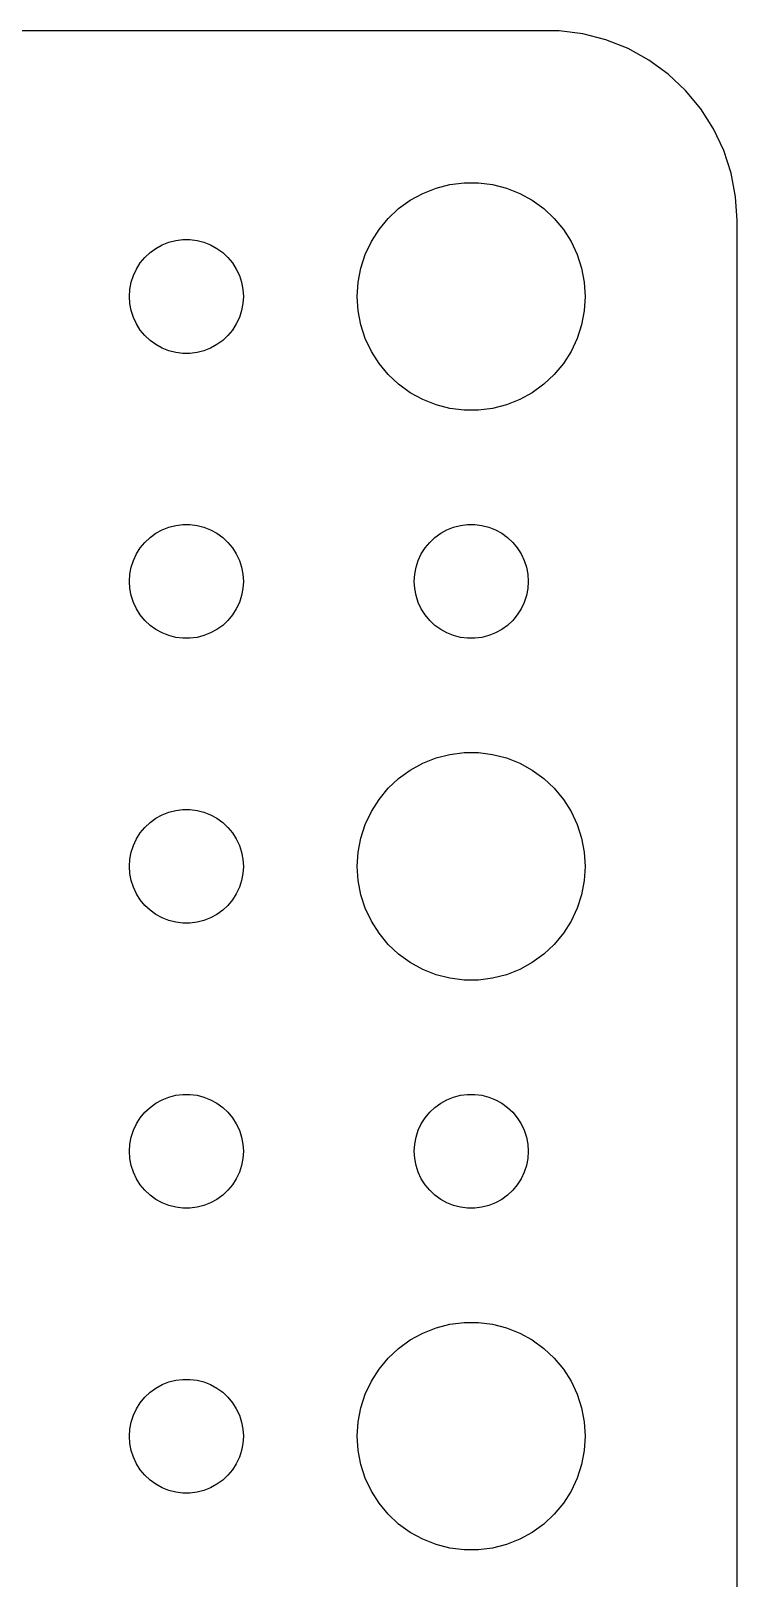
# Model space of a CAD drawing. Header units: metres. Extents: x -37 to 37, y 383 to 793.
# Drawn here: x 18.41 to 37, y 584.27 to 624.99 of the extents above; entities that cross this region are included whole.
import ezdxf

# ---------------------------------------------------------------- set-up
doc = ezdxf.new("R2010")
doc.units = ezdxf.units.M

msp = doc.modelspace()

# ---------------------------------------------------------------- linework, layer by layer
for p, q in [((32.3139, 624.99), (-32.3139, 624.99)), ((32.9369, 624.911), (32.3139, 624.99)), ((33.5451, 624.755), (32.9369, 624.911)), ((34.1289, 624.524), (33.5451, 624.755)), ((34.6791, 624.222), (34.1289, 624.524)), ((35.1871, 623.853), (34.6791, 624.222)), ((35.6448, 623.423), (35.1871, 623.853)), ((36.0451, 622.939), (35.6448, 623.423)), ((36.3815, 622.409), (36.0451, 622.939)), ((36.6489, 621.841), (36.3815, 622.409)), ((36.8429, 621.243), (36.6489, 621.841)), ((36.9606, 620.627), (36.8429, 621.243)), ((28.3925, 620.533), (28.7227, 620.714)), ((28.7227, 620.714), (29.0729, 620.853)), ((29.0729, 620.853), (29.4379, 620.947)), ((29.4379, 620.947), (29.8116, 620.994)), ((29.8116, 620.994), (30.1884, 620.994)), ((30.1884, 620.994), (30.5621, 620.947)), ((30.5621, 620.947), (30.927, 620.853)), ((30.927, 620.853), (31.2773, 620.714)), ((31.2773, 620.714), (31.6075, 620.533)), ((27.8131, 620.054), (28.0877, 620.312)), ((28.0877, 620.312), (28.3925, 620.533)), ((31.6075, 620.533), (31.9123, 620.312)), ((31.9123, 620.312), (32.1869, 620.054)), ((37, 620), (36.9606, 620.627)), ((27.5729, 619.763), (27.8131, 620.054)), ((32.1869, 620.054), (32.427, 619.763)), ((37, 556), (37, 620)), ((21.8613, 619.357), (22.0365, 619.427)), ((22.0365, 619.427), (22.2189, 619.473)), ((22.2189, 619.473), (22.4058, 619.497)), ((22.4058, 619.497), (22.5942, 619.497)), ((22.5942, 619.497), (22.7811, 619.473)), ((22.7811, 619.473), (22.9635, 619.427)), ((22.9635, 619.427), (23.1387, 619.357)), ((27.2107, 619.104), (27.3711, 619.445)), ((27.3711, 619.445), (27.5729, 619.763)), ((32.427, 619.763), (32.6289, 619.445)), ((32.6289, 619.445), (32.7893, 619.104)), ((21.2865, 618.882), (21.4065, 619.027)), ((21.4065, 619.027), (21.5439, 619.156)), ((21.5439, 619.156), (21.6963, 619.266)), ((21.6963, 619.266), (21.8613, 619.357)), ((23.1387, 619.357), (23.3037, 619.266)), ((23.3037, 619.266), (23.4561, 619.156)), ((23.4561, 619.156), (23.5934, 619.027)), ((23.5934, 619.027), (23.7135, 618.882)), ((27.0942, 618.746), (27.2107, 619.104)), ((32.7893, 619.104), (32.9057, 618.746)), ((21.1053, 618.552), (21.1855, 618.723)), ((21.1855, 618.723), (21.2865, 618.882)), ((23.7135, 618.882), (23.8145, 618.723)), ((23.8145, 618.723), (23.8947, 618.552)), ((27.0237, 618.376), (27.0942, 618.746)), ((32.9057, 618.746), (32.9763, 618.376)), ((21, 618), (21.0118, 618.188)), ((21.0118, 618.188), (21.0471, 618.373)), ((21.0471, 618.373), (21.1053, 618.552)), ((23.8947, 618.552), (23.9529, 618.373)), ((23.9529, 618.373), (23.9882, 618.188)), ((23.9882, 618.188), (24, 618)), ((27, 618), (27.0237, 618.376)), ((32.9763, 618.376), (33, 618)), ((21.0118, 617.812), (21, 618)), ((21.0471, 617.627), (21.0118, 617.812)), ((23.9882, 617.812), (23.9529, 617.627)), ((24, 618), (23.9882, 617.812)), ((27.0237, 617.624), (27, 618)), ((33, 618), (32.9763, 617.624)), ((21.1053, 617.448), (21.0471, 617.627)), ((21.1855, 617.277), (21.1053, 617.448)), ((23.8947, 617.448), (23.8145, 617.277)), ((23.9529, 617.627), (23.8947, 617.448)), ((27.0942, 617.254), (27.0237, 617.624)), ((32.9763, 617.624), (32.9057, 617.254)), ((21.2865, 617.118), (21.1855, 617.277)), ((21.4065, 616.973), (21.2865, 617.118)), ((21.5439, 616.844), (21.4065, 616.973)), ((23.5934, 616.973), (23.4561, 616.844)), ((23.7135, 617.118), (23.5934, 616.973)), ((23.8145, 617.277), (23.7135, 617.118)), ((27.2107, 616.896), (27.0942, 617.254)), ((32.9057, 617.254), (32.7893, 616.896)), ((21.6963, 616.734), (21.5439, 616.844)), ((21.8613, 616.643), (21.6963, 616.734)), ((22.0365, 616.573), (21.8613, 616.643)), ((22.2189, 616.527), (22.0365, 616.573)), ((22.9635, 616.573), (22.7811, 616.527)), ((23.1387, 616.643), (22.9635, 616.573)), ((23.3037, 616.734), (23.1387, 616.643)), ((23.4561, 616.844), (23.3037, 616.734)), ((27.3711, 616.555), (27.2107, 616.896)), ((32.7893, 616.896), (32.6289, 616.555)), ((22.4058, 616.503), (22.2189, 616.527)), ((22.5942, 616.503), (22.4058, 616.503)), ((22.7811, 616.527), (22.5942, 616.503)), ((27.5729, 616.237), (27.3711, 616.555)), ((27.8131, 615.946), (27.5729, 616.237)), ((32.427, 616.237), (32.1869, 615.946)), ((32.6289, 616.555), (32.427, 616.237)), ((28.0877, 615.688), (27.8131, 615.946)), ((32.1869, 615.946), (31.9123, 615.688)), ((28.3925, 615.467), (28.0877, 615.688)), ((28.7227, 615.286), (28.3925, 615.467)), ((31.6075, 615.467), (31.2773, 615.286)), ((31.9123, 615.688), (31.6075, 615.467)), ((29.0729, 615.147), (28.7227, 615.286)), ((29.4379, 615.053), (29.0729, 615.147)), ((29.8116, 615.006), (29.4379, 615.053)), ((30.1884, 615.006), (29.8116, 615.006)), ((30.5621, 615.053), (30.1884, 615.006)), ((30.927, 615.147), (30.5621, 615.053)), ((31.2773, 615.286), (30.927, 615.147)), ((21.5439, 611.656), (21.6963, 611.766)), ((21.6963, 611.766), (21.8613, 611.857)), ((21.8613, 611.857), (22.0365, 611.927)), ((22.0365, 611.927), (22.2189, 611.973)), ((22.2189, 611.973), (22.4058, 611.997)), ((22.4058, 611.997), (22.5942, 611.997)), ((22.5942, 611.997), (22.7811, 611.973)), ((22.7811, 611.973), (22.9635, 611.927)), ((22.9635, 611.927), (23.1387, 611.857)), ((23.1387, 611.857), (23.3037, 611.766)), ((23.3037, 611.766), (23.4561, 611.656)), ((29.0439, 611.656), (29.1963, 611.766)), ((29.1963, 611.766), (29.3613, 611.857)), ((29.3613, 611.857), (29.5365, 611.927)), ((29.5365, 611.927), (29.7189, 611.973)), ((29.7189, 611.973), (29.9058, 611.997)), ((29.9058, 611.997), (30.0942, 611.997)), ((30.0942, 611.997), (30.2811, 611.973)), ((30.2811, 611.973), (30.4635, 611.927)), ((30.4635, 611.927), (30.6387, 611.857)), ((30.6387, 611.857), (30.8037, 611.766)), ((30.8037, 611.766), (30.9561, 611.656)), ((21.1855, 611.223), (21.2865, 611.382)), ((21.2865, 611.382), (21.4065, 611.527)), ((21.4065, 611.527), (21.5439, 611.656)), ((23.4561, 611.656), (23.5934, 611.527)), ((23.5934, 611.527), (23.7135, 611.382)), ((23.7135, 611.382), (23.8145, 611.223)), ((28.6855, 611.223), (28.7865, 611.382)), ((28.7865, 611.382), (28.9065, 611.527)), ((28.9065, 611.527), (29.0439, 611.656)), ((30.9561, 611.656), (31.0934, 611.527)), ((31.0934, 611.527), (31.2135, 611.382)), ((31.2135, 611.382), (31.3145, 611.223)), ((21.0118, 610.688), (21.0471, 610.873)), ((21.0471, 610.873), (21.1053, 611.052)), ((21.1053, 611.052), (21.1855, 611.223)), ((23.8145, 611.223), (23.8947, 611.052)), ((23.8947, 611.052), (23.9529, 610.873)), ((23.9529, 610.873), (23.9882, 610.688)), ((28.5118, 610.688), (28.5471, 610.873)), ((28.5471, 610.873), (28.6053, 611.052)), ((28.6053, 611.052), (28.6855, 611.223)), ((31.3145, 611.223), (31.3947, 611.052)), ((31.3947, 611.052), (31.4529, 610.873)), ((31.4529, 610.873), (31.4882, 610.688)), ((21, 610.5), (21.0118, 610.688)), ((21.0118, 610.312), (21, 610.5)), ((23.9882, 610.688), (24, 610.5)), ((24, 610.5), (23.9882, 610.312)), ((28.5, 610.5), (28.5118, 610.688)), ((28.5118, 610.312), (28.5, 610.5)), ((31.4882, 610.688), (31.5, 610.5)), ((31.5, 610.5), (31.4882, 610.312)), ((21.0471, 610.127), (21.0118, 610.312)), ((21.1053, 609.948), (21.0471, 610.127)), ((23.9529, 610.127), (23.8947, 609.948)), ((23.9882, 610.312), (23.9529, 610.127)), ((28.5471, 610.127), (28.5118, 610.312)), ((28.6053, 609.948), (28.5471, 610.127)), ((31.4529, 610.127), (31.3947, 609.948)), ((31.4882, 610.312), (31.4529, 610.127)), ((21.1855, 609.777), (21.1053, 609.948)), ((21.2865, 609.618), (21.1855, 609.777)), ((23.8145, 609.777), (23.7135, 609.618)), ((23.8947, 609.948), (23.8145, 609.777)), ((28.6855, 609.777), (28.6053, 609.948)), ((28.7865, 609.618), (28.6855, 609.777)), ((31.3145, 609.777), (31.2135, 609.618)), ((31.3947, 609.948), (31.3145, 609.777)), ((21.4065, 609.473), (21.2865, 609.618)), ((21.5439, 609.344), (21.4065, 609.473)), ((21.6963, 609.234), (21.5439, 609.344)), ((21.8613, 609.143), (21.6963, 609.234)), ((23.3037, 609.234), (23.1387, 609.143)), ((23.4561, 609.344), (23.3037, 609.234)), ((23.5934, 609.473), (23.4561, 609.344)), ((23.7135, 609.618), (23.5934, 609.473)), ((28.9065, 609.473), (28.7865, 609.618)), ((29.0439, 609.344), (28.9065, 609.473)), ((29.1963, 609.234), (29.0439, 609.344)), ((29.3613, 609.143), (29.1963, 609.234)), ((30.8037, 609.234), (30.6387, 609.143)), ((30.9561, 609.344), (30.8037, 609.234)), ((31.0934, 609.473), (30.9561, 609.344)), ((31.2135, 609.618), (31.0934, 609.473)), ((22.0365, 609.073), (21.8613, 609.143)), ((22.2189, 609.027), (22.0365, 609.073)), ((22.4058, 609.003), (22.2189, 609.027)), ((22.5942, 609.003), (22.4058, 609.003)), ((22.7811, 609.027), (22.5942, 609.003)), ((22.9635, 609.073), (22.7811, 609.027)), ((23.1387, 609.143), (22.9635, 609.073)), ((29.5365, 609.073), (29.3613, 609.143)), ((29.7189, 609.027), (29.5365, 609.073)), ((29.9058, 609.003), (29.7189, 609.027)), ((30.0942, 609.003), (29.9058, 609.003)), ((30.2811, 609.027), (30.0942, 609.003)), ((30.4635, 609.073), (30.2811, 609.027)), ((30.6387, 609.143), (30.4635, 609.073)), ((29.4379, 605.947), (29.8116, 605.994)), ((29.8116, 605.994), (30.1884, 605.994)), ((30.1884, 605.994), (30.5621, 605.947)), ((28.3925, 605.533), (28.7227, 605.714)), ((28.7227, 605.714), (29.0729, 605.853)), ((29.0729, 605.853), (29.4379, 605.947)), ((30.5621, 605.947), (30.927, 605.853)), ((30.927, 605.853), (31.2773, 605.714)), ((31.2773, 605.714), (31.6075, 605.533)), ((27.8131, 605.054), (28.0877, 605.312)), ((28.0877, 605.312), (28.3925, 605.533)), ((31.6075, 605.533), (31.9123, 605.312)), ((31.9123, 605.312), (32.1869, 605.054)), ((27.3711, 604.445), (27.5729, 604.763)), ((27.5729, 604.763), (27.8131, 605.054)), ((32.1869, 605.054), (32.427, 604.763)), ((32.427, 604.763), (32.6289, 604.445)), ((21.6963, 604.266), (21.8613, 604.357)), ((21.8613, 604.357), (22.0365, 604.427)), ((22.0365, 604.427), (22.2189, 604.473)), ((22.2189, 604.473), (22.4058, 604.497)), ((22.4058, 604.497), (22.5942, 604.497)), ((22.5942, 604.497), (22.7811, 604.473)), ((22.7811, 604.473), (22.9635, 604.427)), ((22.9635, 604.427), (23.1387, 604.357)), ((23.1387, 604.357), (23.3037, 604.266)), ((27.2107, 604.104), (27.3711, 604.445)), ((32.6289, 604.445), (32.7893, 604.104)), ((21.2865, 603.882), (21.4065, 604.027)), ((21.4065, 604.027), (21.5439, 604.156)), ((21.5439, 604.156), (21.6963, 604.266)), ((23.3037, 604.266), (23.4561, 604.156)), ((23.4561, 604.156), (23.5934, 604.027)), ((23.5934, 604.027), (23.7135, 603.882)), ((27.0942, 603.746), (27.2107, 604.104)), ((32.7893, 604.104), (32.9057, 603.746)), ((21.0471, 603.373), (21.1053, 603.552)), ((21.1053, 603.552), (21.1855, 603.723)), ((21.1855, 603.723), (21.2865, 603.882)), ((23.7135, 603.882), (23.8145, 603.723)), ((23.8145, 603.723), (23.8947, 603.552)), ((23.8947, 603.552), (23.9529, 603.373)), ((27.0237, 603.376), (27.0942, 603.746)), ((32.9057, 603.746), (32.9763, 603.376)), ((21, 603), (21.0118, 603.188)), ((21.0118, 603.188), (21.0471, 603.373)), ((23.9529, 603.373), (23.9882, 603.188)), ((23.9882, 603.188), (24, 603)), ((27, 603), (27.0237, 603.376)), ((32.9763, 603.376), (33, 603)), ((21.0118, 602.812), (21, 603)), ((21.0471, 602.627), (21.0118, 602.812)), ((23.9882, 602.812), (23.9529, 602.627)), ((24, 603), (23.9882, 602.812)), ((27.0237, 602.624), (27, 603)), ((33, 603), (32.9763, 602.624)), ((21.1053, 602.448), (21.0471, 602.627)), ((21.1855, 602.277), (21.1053, 602.448)), ((23.8947, 602.448), (23.8145, 602.277)), ((23.9529, 602.627), (23.8947, 602.448)), ((27.0942, 602.254), (27.0237, 602.624)), ((32.9763, 602.624), (32.9057, 602.254)), ((21.2865, 602.118), (21.1855, 602.277)), ((21.4065, 601.973), (21.2865, 602.118)), ((21.5439, 601.844), (21.4065, 601.973)), ((23.5934, 601.973), (23.4561, 601.844)), ((23.7135, 602.118), (23.5934, 601.973)), ((23.8145, 602.277), (23.7135, 602.118)), ((27.2107, 601.896), (27.0942, 602.254)), ((32.9057, 602.254), (32.7893, 601.896)), ((21.6963, 601.734), (21.5439, 601.844)), ((21.8613, 601.643), (21.6963, 601.734)), ((22.0365, 601.573), (21.8613, 601.643)), ((22.2189, 601.527), (22.0365, 601.573)), ((22.4058, 601.503), (22.2189, 601.527)), ((22.5942, 601.503), (22.4058, 601.503)), ((22.7811, 601.527), (22.5942, 601.503)), ((22.9635, 601.573), (22.7811, 601.527)), ((23.1387, 601.643), (22.9635, 601.573)), ((23.3037, 601.734), (23.1387, 601.643)), ((23.4561, 601.844), (23.3037, 601.734)), ((27.3711, 601.555), (27.2107, 601.896)), ((27.5729, 601.237), (27.3711, 601.555)), ((32.6289, 601.555), (32.427, 601.237)), ((32.7893, 601.896), (32.6289, 601.555)), ((27.8131, 600.946), (27.5729, 601.237)), ((32.427, 601.237), (32.1869, 600.946)), ((28.0877, 600.688), (27.8131, 600.946)), ((28.3925, 600.467), (28.0877, 600.688)), ((31.9123, 600.688), (31.6075, 600.467)), ((32.1869, 600.946), (31.9123, 600.688)), ((28.7227, 600.286), (28.3925, 600.467)), ((29.0729, 600.147), (28.7227, 600.286)), ((31.2773, 600.286), (30.927, 600.147)), ((31.6075, 600.467), (31.2773, 600.286)), ((29.4379, 600.053), (29.0729, 600.147)), ((29.8116, 600.006), (29.4379, 600.053)), ((30.1884, 600.006), (29.8116, 600.006)), ((30.5621, 600.053), (30.1884, 600.006)), ((30.927, 600.147), (30.5621, 600.053)), ((21.4065, 596.527), (21.5439, 596.656)), ((21.5439, 596.656), (21.6963, 596.766)), ((21.6963, 596.766), (21.8613, 596.857)), ((21.8613, 596.857), (22.0365, 596.927)), ((22.0365, 596.927), (22.2189, 596.973)), ((22.2189, 596.973), (22.4058, 596.997)), ((22.4058, 596.997), (22.5942, 596.997)), ((22.5942, 596.997), (22.7811, 596.973)), ((22.7811, 596.973), (22.9635, 596.927)), ((22.9635, 596.927), (23.1387, 596.857)), ((23.1387, 596.857), (23.3037, 596.766)), ((23.3037, 596.766), (23.4561, 596.656)), ((23.4561, 596.656), (23.5934, 596.527)), ((28.9065, 596.527), (29.0439, 596.656)), ((29.0439, 596.656), (29.1963, 596.766)), ((29.1963, 596.766), (29.3613, 596.857)), ((29.3613, 596.857), (29.5365, 596.927)), ((29.5365, 596.927), (29.7189, 596.973)), ((29.7189, 596.973), (29.9058, 596.997)), ((29.9058, 596.997), (30.0942, 596.997)), ((30.0942, 596.997), (30.2811, 596.973)), ((30.2811, 596.973), (30.4635, 596.927)), ((30.4635, 596.927), (30.6387, 596.857)), ((30.6387, 596.857), (30.8037, 596.766)), ((30.8037, 596.766), (30.9561, 596.656)), ((30.9561, 596.656), (31.0934, 596.527)), ((21.1053, 596.052), (21.1855, 596.223)), ((21.1855, 596.223), (21.2865, 596.382)), ((21.2865, 596.382), (21.4065, 596.527)), ((23.5934, 596.527), (23.7135, 596.382)), ((23.7135, 596.382), (23.8145, 596.223)), ((23.8145, 596.223), (23.8947, 596.052)), ((28.6053, 596.052), (28.6855, 596.223)), ((28.6855, 596.223), (28.7865, 596.382)), ((28.7865, 596.382), (28.9065, 596.527)), ((31.0934, 596.527), (31.2135, 596.382)), ((31.2135, 596.382), (31.3145, 596.223)), ((31.3145, 596.223), (31.3947, 596.052)), ((21.0118, 595.688), (21.0471, 595.873)), ((21.0471, 595.873), (21.1053, 596.052)), ((23.8947, 596.052), (23.9529, 595.873)), ((23.9529, 595.873), (23.9882, 595.688)), ((28.5118, 595.688), (28.5471, 595.873)), ((28.5471, 595.873), (28.6053, 596.052)), ((31.3947, 596.052), (31.4529, 595.873)), ((31.4529, 595.873), (31.4882, 595.688)), ((21, 595.5), (21.0118, 595.688)), ((21.0118, 595.312), (21, 595.5)), ((23.9882, 595.688), (24, 595.5)), ((24, 595.5), (23.9882, 595.312)), ((28.5, 595.5), (28.5118, 595.688)), ((28.5118, 595.312), (28.5, 595.5)), ((31.4882, 595.688), (31.5, 595.5)), ((31.5, 595.5), (31.4882, 595.312)), ((21.0471, 595.127), (21.0118, 595.312)), ((21.1053, 594.948), (21.0471, 595.127)), ((23.9529, 595.127), (23.8947, 594.948)), ((23.9882, 595.312), (23.9529, 595.127)), ((28.5471, 595.127), (28.5118, 595.312)), ((28.6053, 594.948), (28.5471, 595.127)), ((31.4529, 595.127), (31.3947, 594.948)), ((31.4882, 595.312), (31.4529, 595.127)), ((21.1855, 594.777), (21.1053, 594.948)), ((21.2865, 594.618), (21.1855, 594.777)), ((21.4065, 594.473), (21.2865, 594.618)), ((23.7135, 594.618), (23.5934, 594.473)), ((23.8145, 594.777), (23.7135, 594.618)), ((23.8947, 594.948), (23.8145, 594.777)), ((28.6855, 594.777), (28.6053, 594.948)), ((28.7865, 594.618), (28.6855, 594.777)), ((28.9065, 594.473), (28.7865, 594.618)), ((31.2135, 594.618), (31.0934, 594.473)), ((31.3145, 594.777), (31.2135, 594.618)), ((31.3947, 594.948), (31.3145, 594.777)), ((21.5439, 594.344), (21.4065, 594.473)), ((21.6963, 594.234), (21.5439, 594.344)), ((21.8613, 594.143), (21.6963, 594.234)), ((23.3037, 594.234), (23.1387, 594.143)), ((23.4561, 594.344), (23.3037, 594.234)), ((23.5934, 594.473), (23.4561, 594.344)), ((29.0439, 594.344), (28.9065, 594.473)), ((29.1963, 594.234), (29.0439, 594.344)), ((29.3613, 594.143), (29.1963, 594.234)), ((30.8037, 594.234), (30.6387, 594.143)), ((30.9561, 594.344), (30.8037, 594.234)), ((31.0934, 594.473), (30.9561, 594.344)), ((22.0365, 594.073), (21.8613, 594.143)), ((22.2189, 594.027), (22.0365, 594.073)), ((22.4058, 594.003), (22.2189, 594.027)), ((22.5942, 594.003), (22.4058, 594.003)), ((22.7811, 594.027), (22.5942, 594.003)), ((22.9635, 594.073), (22.7811, 594.027)), ((23.1387, 594.143), (22.9635, 594.073)), ((29.5365, 594.073), (29.3613, 594.143)), ((29.7189, 594.027), (29.5365, 594.073)), ((29.9058, 594.003), (29.7189, 594.027)), ((30.0942, 594.003), (29.9058, 594.003)), ((30.2811, 594.027), (30.0942, 594.003)), ((30.4635, 594.073), (30.2811, 594.027)), ((30.6387, 594.143), (30.4635, 594.073)), ((29.0729, 590.853), (29.4379, 590.947)), ((29.4379, 590.947), (29.8116, 590.994)), ((29.8116, 590.994), (30.1884, 590.994)), ((30.1884, 590.994), (30.5621, 590.947)), ((30.5621, 590.947), (30.927, 590.853)), ((28.0877, 590.312), (28.3925, 590.533)), ((28.3925, 590.533), (28.7227, 590.714)), ((28.7227, 590.714), (29.0729, 590.853)), ((30.927, 590.853), (31.2773, 590.714)), ((31.2773, 590.714), (31.6075, 590.533)), ((31.6075, 590.533), (31.9123, 590.312)), ((27.8131, 590.054), (28.0877, 590.312)), ((31.9123, 590.312), (32.1869, 590.054)), ((27.3711, 589.445), (27.5729, 589.763)), ((27.5729, 589.763), (27.8131, 590.054)), ((32.1869, 590.054), (32.427, 589.763)), ((32.427, 589.763), (32.6289, 589.445)), ((21.6963, 589.266), (21.8613, 589.357)), ((21.8613, 589.357), (22.0365, 589.427)), ((22.0365, 589.427), (22.2189, 589.473)), ((22.2189, 589.473), (22.4058, 589.497)), ((22.4058, 589.497), (22.5942, 589.497)), ((22.5942, 589.497), (22.7811, 589.473)), ((22.7811, 589.473), (22.9635, 589.427)), ((22.9635, 589.427), (23.1387, 589.357)), ((23.1387, 589.357), (23.3037, 589.266)), ((27.2107, 589.104), (27.3711, 589.445)), ((32.6289, 589.445), (32.7893, 589.104)), ((21.1855, 588.723), (21.2865, 588.882)), ((21.2865, 588.882), (21.4065, 589.027)), ((21.4065, 589.027), (21.5439, 589.156)), ((21.5439, 589.156), (21.6963, 589.266)), ((23.3037, 589.266), (23.4561, 589.156)), ((23.4561, 589.156), (23.5934, 589.027)), ((23.5934, 589.027), (23.7135, 588.882)), ((23.7135, 588.882), (23.8145, 588.723)), ((27.0942, 588.746), (27.2107, 589.104)), ((32.7893, 589.104), (32.9057, 588.746)), ((21.0471, 588.373), (21.1053, 588.552)), ((21.1053, 588.552), (21.1855, 588.723)), ((23.8145, 588.723), (23.8947, 588.552)), ((23.8947, 588.552), (23.9529, 588.373)), ((27.0237, 588.376), (27.0942, 588.746)), ((32.9057, 588.746), (32.9763, 588.376)), ((21, 588), (21.0118, 588.188)), ((21.0118, 588.188), (21.0471, 588.373)), ((23.9529, 588.373), (23.9882, 588.188)), ((23.9882, 588.188), (24, 588)), ((27, 588), (27.0237, 588.376)), ((32.9763, 588.376), (33, 588)), ((21.0118, 587.812), (21, 588)), ((21.0471, 587.627), (21.0118, 587.812)), ((23.9882, 587.812), (23.9529, 587.627)), ((24, 588), (23.9882, 587.812)), ((27.0237, 587.624), (27, 588)), ((33, 588), (32.9763, 587.624)), ((21.1053, 587.448), (21.0471, 587.627)), ((21.1855, 587.277), (21.1053, 587.448)), ((21.2865, 587.118), (21.1855, 587.277)), ((23.8145, 587.277), (23.7135, 587.118)), ((23.8947, 587.448), (23.8145, 587.277)), ((23.9529, 587.627), (23.8947, 587.448)), ((27.0942, 587.254), (27.0237, 587.624)), ((27.2107, 586.896), (27.0942, 587.254)), ((32.9057, 587.254), (32.7893, 586.896)), ((32.9763, 587.624), (32.9057, 587.254)), ((21.4065, 586.973), (21.2865, 587.118)), ((21.5439, 586.844), (21.4065, 586.973)), ((21.6963, 586.734), (21.5439, 586.844)), ((23.4561, 586.844), (23.3037, 586.734)), ((23.5934, 586.973), (23.4561, 586.844)), ((23.7135, 587.118), (23.5934, 586.973)), ((27.3711, 586.555), (27.2107, 586.896)), ((32.7893, 586.896), (32.6289, 586.555)), ((21.8613, 586.643), (21.6963, 586.734)), ((22.0365, 586.573), (21.8613, 586.643)), ((22.2189, 586.527), (22.0365, 586.573)), ((22.4058, 586.503), (22.2189, 586.527)), ((22.5942, 586.503), (22.4058, 586.503)), ((22.7811, 586.527), (22.5942, 586.503)), ((22.9635, 586.573), (22.7811, 586.527)), ((23.1387, 586.643), (22.9635, 586.573)), ((23.3037, 586.734), (23.1387, 586.643)), ((27.5729, 586.237), (27.3711, 586.555)), ((32.6289, 586.555), (32.427, 586.237)), ((27.8131, 585.946), (27.5729, 586.237)), ((32.427, 586.237), (32.1869, 585.946)), ((28.0877, 585.688), (27.8131, 585.946)), ((28.3925, 585.467), (28.0877, 585.688)), ((31.9123, 585.688), (31.6075, 585.467)), ((32.1869, 585.946), (31.9123, 585.688)), ((28.7227, 585.286), (28.3925, 585.467)), ((29.0729, 585.147), (28.7227, 585.286)), ((31.2773, 585.286), (30.927, 585.147)), ((31.6075, 585.467), (31.2773, 585.286)), ((29.4379, 585.053), (29.0729, 585.147)), ((29.8116, 585.006), (29.4379, 585.053)), ((30.1884, 585.006), (29.8116, 585.006)), ((30.5621, 585.053), (30.1884, 585.006)), ((30.927, 585.147), (30.5621, 585.053))]:
    msp.add_line(p, q)

doc.saveas('drawing.dxf')
